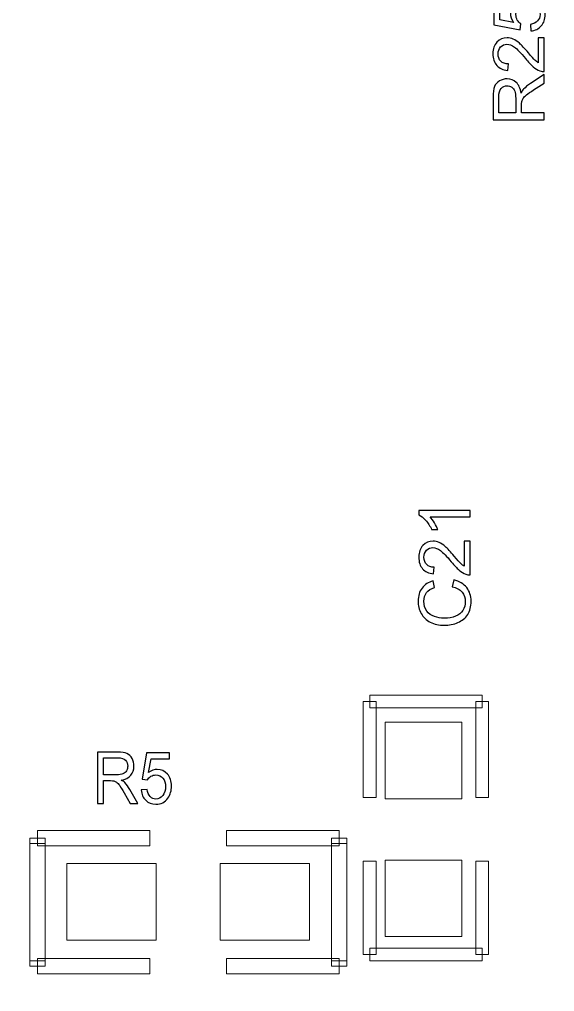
# Model space of a CAD drawing. Header units: millimetres. Extents: x -69 to 39, y -9 to 54.
# Drawn here: x -36.4 to -31.08, y -1.33 to 8.33 of the extents above; entities that cross this region are included whole.
import ezdxf

# ---------------------------------------------------------------- set-up
doc = ezdxf.new("R2010")
doc.units = ezdxf.units.MM
doc.header["$MEASUREMENT"] = 0
for name, color, linetype in [('BG_OUTLINE', 7, 'Continuous'), ('PG_SILKSCREEN_TOP', 7, 'Continuous'), ('PIN_TOP', 7, 'Continuous'), ('RD_SILKSCREEN_TOP', 7, 'Continuous')]:
    doc.layers.add(name, color=color, linetype=linetype)

msp = doc.modelspace()

# ---------------------------------------------------------------- linework, layer by layer
at = {"layer": 'BG_OUTLINE', "color": 176, "lineweight": 9}
msp.add_open_spline([(22.1252, -9.4051), (22.1252, -9.4051), (-56.3279, -9.4051), (-56.3279, -9.4051), (-56.3279, -9.4051), (-56.3279, -9.4051), (-56.3279, 41.6488), (-56.3279, 41.6488), (-56.3279, 41.6488), (-56.3279, 41.6488), (22.3259, 41.6488), (22.3259, 41.6488), (22.3259, 41.6488), (22.9318, 41.6492), (23.513, 41.4088), (23.9418, 40.9807), (23.9418, 40.9807), (24.3705, 40.5525), (24.6115, 39.9687), (24.6119, 39.3628), (24.6119, 39.3628), (24.6119, 39.3628), (24.6119, -7.1191), (24.6119, -7.1191), (24.6119, -7.1191), (24.6123, -7.725), (24.372, -8.3063), (23.9438, -8.735), (23.9438, -8.735), (23.5156, -9.1637), (22.9318, -9.4047), (22.3259, -9.4051), (22.3259, -9.4051), (22.3259, -9.4051), (22.1252, -9.4051), (22.1252, -9.4051)], degree=3, knots=[0, 0, 0, 0, 0.111111, 0.111111, 0.111111, 0.111111, 0.222222, 0.222222, 0.222222, 0.222222, 0.333333, 0.333333, 0.333333, 0.333333, 0.444444, 0.444444, 0.444444, 0.444444, 0.555556, 0.555556, 0.555556, 0.555556, 0.666667, 0.666667, 0.666667, 0.666667, 0.777778, 0.777778, 0.777778, 0.777778, 0.888889, 0.888889, 0.888889, 0.888889, 1, 1, 1, 1], dxfattribs=at)
at = {"layer": 'PG_SILKSCREEN_TOP', "lineweight": 9}
for points in [[(-32.8555, 0.5999), (-32.8555, 0.5999), (-32.9825, 0.5999), (-32.9825, 0.5999), (-32.9825, 0.5999), (-32.9825, 0.5999), (-32.9825, 1.5524), (-32.9825, 1.5524), (-32.9825, 1.5524), (-32.9825, 1.5524), (-32.8555, 1.5524), (-32.8555, 1.5524), (-32.8555, 1.5524), (-32.8555, 1.5524), (-32.8555, 0.5999), (-32.8555, 0.5999)], [(-32.919, 1.4889), (-32.919, 1.4889), (-32.919, 1.6159), (-32.919, 1.6159), (-32.919, 1.6159), (-32.919, 1.6159), (-31.8014, 1.6159), (-31.8014, 1.6159), (-31.8014, 1.6159), (-31.8014, 1.6159), (-31.8014, 1.4889), (-31.8014, 1.4889), (-31.8014, 1.4889), (-31.8014, 1.4889), (-32.919, 1.4889), (-32.919, 1.4889)], [(-31.8649, 1.5524), (-31.8649, 1.5524), (-31.7379, 1.5524), (-31.7379, 1.5524), (-31.7379, 1.5524), (-31.7379, 1.5524), (-31.7379, 0.5999), (-31.7379, 0.5999), (-31.7379, 0.5999), (-31.7379, 0.5999), (-31.8649, 0.5999), (-31.8649, 0.5999), (-31.8649, 0.5999), (-31.8649, 0.5999), (-31.8649, 1.5524), (-31.8649, 1.5524)], [(-36.1448, 0.1427), (-36.1448, 0.1427), (-36.2972, 0.1427), (-36.2972, 0.1427), (-36.2972, 0.1427), (-36.2972, 0.1427), (-36.2972, 0.1935), (-36.2972, 0.1935), (-36.2972, 0.1935), (-36.2972, 0.1935), (-36.1448, 0.1935), (-36.1448, 0.1935), (-36.1448, 0.1935), (-36.1448, 0.1935), (-36.1448, 0.1427), (-36.1448, 0.1427)], [(-36.221, 0.1173), (-36.221, 0.1173), (-36.221, 0.2697), (-36.221, 0.2697), (-36.221, 0.2697), (-36.221, 0.2697), (-35.1034, 0.2697), (-35.1034, 0.2697), (-35.1034, 0.2697), (-35.1034, 0.2697), (-35.1034, 0.1173), (-35.1034, 0.1173), (-35.1034, 0.1173), (-35.1034, 0.1173), (-36.221, 0.1173), (-36.221, 0.1173)], [(-33.2238, 0.2697), (-33.2238, 0.2697), (-33.2238, 0.1173), (-33.2238, 0.1173), (-33.2238, 0.1173), (-33.2238, 0.1173), (-34.3414, 0.1173), (-34.3414, 0.1173), (-34.3414, 0.1173), (-34.3414, 0.1173), (-34.3414, 0.2697), (-34.3414, 0.2697), (-34.3414, 0.2697), (-34.3414, 0.2697), (-33.2238, 0.2697), (-33.2238, 0.2697)], [(-33.1476, 0.1427), (-33.1476, 0.1427), (-33.3, 0.1427), (-33.3, 0.1427), (-33.3, 0.1427), (-33.3, 0.1427), (-33.3, 0.1935), (-33.3, 0.1935), (-33.3, 0.1935), (-33.3, 0.1935), (-33.1476, 0.1935), (-33.1476, 0.1935), (-33.1476, 0.1935), (-33.1476, 0.1935), (-33.1476, 0.1427), (-33.1476, 0.1427)], [(-36.1448, -1.0257), (-36.1448, -1.0257), (-36.2972, -1.0257), (-36.2972, -1.0257), (-36.2972, -1.0257), (-36.2972, -1.0257), (-36.2972, 0.1427), (-36.2972, 0.1427), (-36.2972, 0.1427), (-36.2972, 0.1427), (-36.1448, 0.1427), (-36.1448, 0.1427), (-36.1448, 0.1427), (-36.1448, 0.1427), (-36.1448, -1.0257), (-36.1448, -1.0257)], [(-33.1476, -1.0257), (-33.1476, -1.0257), (-33.3, -1.0257), (-33.3, -1.0257), (-33.3, -1.0257), (-33.3, -1.0257), (-33.3, 0.1427), (-33.3, 0.1427), (-33.3, 0.1427), (-33.3, 0.1427), (-33.1476, 0.1427), (-33.1476, 0.1427), (-33.1476, 0.1427), (-33.1476, 0.1427), (-33.1476, -1.0257), (-33.1476, -1.0257)], [(-32.9825, -0.0351), (-32.9825, -0.0351), (-32.8555, -0.0351), (-32.8555, -0.0351), (-32.8555, -0.0351), (-32.8555, -0.0351), (-32.8555, -0.9622), (-32.8555, -0.9622), (-32.8555, -0.9622), (-32.8555, -0.9622), (-32.9825, -0.9622), (-32.9825, -0.9622), (-32.9825, -0.9622), (-32.9825, -0.9622), (-32.9825, -0.0351), (-32.9825, -0.0351)], [(-31.7379, -0.9622), (-31.7379, -0.9622), (-31.8649, -0.9622), (-31.8649, -0.9622), (-31.8649, -0.9622), (-31.8649, -0.9622), (-31.8649, -0.0351), (-31.8649, -0.0351), (-31.8649, -0.0351), (-31.8649, -0.0351), (-31.7379, -0.0351), (-31.7379, -0.0351), (-31.7379, -0.0351), (-31.7379, -0.0351), (-31.7379, -0.9622), (-31.7379, -0.9622)], [(-32.919, -1.0257), (-32.919, -1.0257), (-32.919, -0.8987), (-32.919, -0.8987), (-32.919, -0.8987), (-32.919, -0.8987), (-31.8014, -0.8987), (-31.8014, -0.8987), (-31.8014, -0.8987), (-31.8014, -0.8987), (-31.8014, -1.0257), (-31.8014, -1.0257), (-31.8014, -1.0257), (-31.8014, -1.0257), (-32.919, -1.0257), (-32.919, -1.0257)], [(-36.1448, -1.0765), (-36.1448, -1.0765), (-36.2972, -1.0765), (-36.2972, -1.0765), (-36.2972, -1.0765), (-36.2972, -1.0765), (-36.2972, -1.0257), (-36.2972, -1.0257), (-36.2972, -1.0257), (-36.2972, -1.0257), (-36.1448, -1.0257), (-36.1448, -1.0257), (-36.1448, -1.0257), (-36.1448, -1.0257), (-36.1448, -1.0765), (-36.1448, -1.0765)], [(-35.1034, -1.0003), (-35.1034, -1.0003), (-35.1034, -1.1527), (-35.1034, -1.1527), (-35.1034, -1.1527), (-35.1034, -1.1527), (-36.221, -1.1527), (-36.221, -1.1527), (-36.221, -1.1527), (-36.221, -1.1527), (-36.221, -1.0003), (-36.221, -1.0003), (-36.221, -1.0003), (-36.221, -1.0003), (-35.1034, -1.0003), (-35.1034, -1.0003)], [(-34.3414, -1.1527), (-34.3414, -1.1527), (-34.3414, -1.0003), (-34.3414, -1.0003), (-34.3414, -1.0003), (-34.3414, -1.0003), (-33.2238, -1.0003), (-33.2238, -1.0003), (-33.2238, -1.0003), (-33.2238, -1.0003), (-33.2238, -1.1527), (-33.2238, -1.1527), (-33.2238, -1.1527), (-33.2238, -1.1527), (-34.3414, -1.1527), (-34.3414, -1.1527)], [(-33.1476, -1.0765), (-33.1476, -1.0765), (-33.3, -1.0765), (-33.3, -1.0765), (-33.3, -1.0765), (-33.3, -1.0765), (-33.3, -1.0257), (-33.3, -1.0257), (-33.3, -1.0257), (-33.3, -1.0257), (-33.1476, -1.0257), (-33.1476, -1.0257), (-33.1476, -1.0257), (-33.1476, -1.0257), (-33.1476, -1.0765), (-33.1476, -1.0765)]]:
    msp.add_open_spline(points, degree=3, knots=[0, 0, 0, 0, 0.25, 0.25, 0.25, 0.25, 0.5, 0.5, 0.5, 0.5, 0.75, 0.75, 0.75, 0.75, 1, 1, 1, 1], dxfattribs=at)
at = {"layer": 'PIN_TOP', "color": 8, "lineweight": 9}
for points in [[(-32.0046, 0.5872), (-32.0046, 0.5872), (-32.7666, 0.5872), (-32.7666, 0.5872), (-32.7666, 0.5872), (-32.7666, 0.5872), (-32.7666, 1.3492), (-32.7666, 1.3492), (-32.7666, 1.3492), (-32.7666, 1.3492), (-32.0046, 1.3492), (-32.0046, 1.3492), (-32.0046, 1.3492), (-32.0046, 1.3492), (-32.0046, 0.5872), (-32.0046, 0.5872)], [(-35.9289, -0.8189), (-35.9289, -0.8189), (-35.9289, -0.0569), (-35.9289, -0.0569), (-35.9289, -0.0569), (-35.9289, -0.0569), (-35.0399, -0.0569), (-35.0399, -0.0569), (-35.0399, -0.0569), (-35.0399, -0.0569), (-35.0399, -0.8189), (-35.0399, -0.8189), (-35.0399, -0.8189), (-35.0399, -0.8189), (-35.9289, -0.8189), (-35.9289, -0.8189)], [(-34.4049, -0.8189), (-34.4049, -0.8189), (-34.4049, -0.0569), (-34.4049, -0.0569), (-34.4049, -0.0569), (-34.4049, -0.0569), (-33.5159, -0.0569), (-33.5159, -0.0569), (-33.5159, -0.0569), (-33.5159, -0.0569), (-33.5159, -0.8189), (-33.5159, -0.8189), (-33.5159, -0.8189), (-33.5159, -0.8189), (-34.4049, -0.8189), (-34.4049, -0.8189)], [(-32.0046, -0.7844), (-32.0046, -0.7844), (-32.7666, -0.7844), (-32.7666, -0.7844), (-32.7666, -0.7844), (-32.7666, -0.7844), (-32.7666, -0.0224), (-32.7666, -0.0224), (-32.7666, -0.0224), (-32.7666, -0.0224), (-32.0046, -0.0224), (-32.0046, -0.0224), (-32.0046, -0.0224), (-32.0046, -0.0224), (-32.0046, -0.7844), (-32.0046, -0.7844)]]:
    msp.add_open_spline(points, degree=3, knots=[0, 0, 0, 0, 0.25, 0.25, 0.25, 0.25, 0.5, 0.5, 0.5, 0.5, 0.75, 0.75, 0.75, 0.75, 1, 1, 1, 1], dxfattribs=at)
at = {"layer": 'RD_SILKSCREEN_TOP', "color": 1}
for points, knots in [([(-31.3165, 8.2187), (-31.3165, 8.2187), (-31.3221, 8.2844), (-31.3221, 8.2844), (-31.3221, 8.2844), (-31.2901, 8.2892), (-31.2662, 8.3005), (-31.2501, 8.3182), (-31.2501, 8.3182), (-31.2339, 8.3359), (-31.2259, 8.3573), (-31.2259, 8.3823), (-31.2259, 8.3823), (-31.2259, 8.4124), (-31.2373, 8.4379), (-31.2599, 8.4586), (-31.2599, 8.4586), (-31.2826, 8.4795), (-31.3128, 8.4899), (-31.3502, 8.4899), (-31.3502, 8.4899), (-31.3859, 8.4899), (-31.414, 8.48), (-31.4346, 8.4599), (-31.4346, 8.4599), (-31.4552, 8.4399), (-31.4655, 8.4137), (-31.4655, 8.3812), (-31.4655, 8.3812), (-31.4655, 8.3611), (-31.4609, 8.3429), (-31.4518, 8.3267), (-31.4518, 8.3267), (-31.4427, 8.3105), (-31.4308, 8.2978), (-31.4162, 8.2885), (-31.4162, 8.2885), (-31.4162, 8.2885), (-31.4238, 8.2299), (-31.4238, 8.2299), (-31.4238, 8.2299), (-31.4238, 8.2299), (-31.6853, 8.2792), (-31.6853, 8.2792), (-31.6853, 8.2792), (-31.6853, 8.2792), (-31.6853, 8.5324), (-31.6853, 8.5324), (-31.6853, 8.5324), (-31.6853, 8.5324), (-31.6256, 8.5324), (-31.6256, 8.5324), (-31.6256, 8.5324), (-31.6256, 8.5324), (-31.6256, 8.3292), (-31.6256, 8.3292), (-31.6256, 8.3292), (-31.6256, 8.3292), (-31.4888, 8.3017), (-31.4888, 8.3017), (-31.4888, 8.3017), (-31.5101, 8.3323), (-31.5208, 8.3644), (-31.5208, 8.3979), (-31.5208, 8.3979), (-31.5208, 8.4424), (-31.5054, 8.4798), (-31.4746, 8.5104), (-31.4746, 8.5104), (-31.4437, 8.541), (-31.4041, 8.5563), (-31.3558, 8.5563), (-31.3558, 8.5563), (-31.3097, 8.5563), (-31.2698, 8.5428), (-31.2363, 8.516), (-31.2363, 8.516), (-31.1952, 8.4833), (-31.1745, 8.4387), (-31.1745, 8.3823), (-31.1745, 8.3823), (-31.1745, 8.3359), (-31.1875, 8.2981), (-31.2134, 8.2689), (-31.2134, 8.2689), (-31.2394, 8.2396), (-31.2738, 8.2229), (-31.3165, 8.2187)], [0, 0, 0, 0, 0.045455, 0.045455, 0.045455, 0.045455, 0.090909, 0.090909, 0.090909, 0.090909, 0.136364, 0.136364, 0.136364, 0.136364, 0.181818, 0.181818, 0.181818, 0.181818, 0.227273, 0.227273, 0.227273, 0.227273, 0.272727, 0.272727, 0.272727, 0.272727, 0.318182, 0.318182, 0.318182, 0.318182, 0.363636, 0.363636, 0.363636, 0.363636, 0.409091, 0.409091, 0.409091, 0.409091, 0.454545, 0.454545, 0.454545, 0.454545, 0.5, 0.5, 0.5, 0.5, 0.545455, 0.545455, 0.545455, 0.545455, 0.590909, 0.590909, 0.590909, 0.590909, 0.636364, 0.636364, 0.636364, 0.636364, 0.681818, 0.681818, 0.681818, 0.681818, 0.727273, 0.727273, 0.727273, 0.727273, 0.772727, 0.772727, 0.772727, 0.772727, 0.818182, 0.818182, 0.818182, 0.818182, 0.863636, 0.863636, 0.863636, 0.863636, 0.909091, 0.909091, 0.909091, 0.909091, 0.954545, 0.954545, 0.954545, 0.954545, 1, 1, 1, 1]), ([(-31.2433, 8.1518), (-31.2433, 8.1518), (-31.1832, 8.1518), (-31.1832, 8.1518), (-31.1832, 8.1518), (-31.1832, 8.1518), (-31.1832, 7.8153), (-31.1832, 7.8153), (-31.1832, 7.8153), (-31.1983, 7.8148), (-31.2127, 7.8172), (-31.2266, 7.8225), (-31.2266, 7.8225), (-31.2496, 7.831), (-31.2721, 7.8448), (-31.2944, 7.8636), (-31.2944, 7.8636), (-31.3165, 7.8826), (-31.3423, 7.9099), (-31.3714, 7.9454), (-31.3714, 7.9454), (-31.4168, 8.0008), (-31.4527, 8.0382), (-31.4793, 8.0577), (-31.4793, 8.0577), (-31.5057, 8.0771), (-31.5309, 8.0868), (-31.5544, 8.0868), (-31.5544, 8.0868), (-31.5792, 8.0868), (-31.6001, 8.0779), (-31.6172, 8.0603), (-31.6172, 8.0603), (-31.6341, 8.0425), (-31.6426, 8.0194), (-31.6426, 7.9909), (-31.6426, 7.9909), (-31.6426, 7.9608), (-31.6336, 7.9368), (-31.6155, 7.9188), (-31.6155, 7.9188), (-31.5975, 7.9006), (-31.5725, 7.8915), (-31.5406, 7.8913), (-31.5406, 7.8913), (-31.5406, 7.8913), (-31.5471, 7.827), (-31.5471, 7.827), (-31.5471, 7.827), (-31.5951, 7.8314), (-31.6316, 7.848), (-31.6567, 7.8767), (-31.6567, 7.8767), (-31.6819, 7.9054), (-31.6944, 7.944), (-31.6944, 7.9924), (-31.6944, 7.9924), (-31.6944, 8.0412), (-31.6808, 8.0798), (-31.6538, 8.1083), (-31.6538, 8.1083), (-31.6266, 8.1369), (-31.5931, 8.1511), (-31.553, 8.1511), (-31.553, 8.1511), (-31.5326, 8.1511), (-31.5126, 8.1469), (-31.4929, 8.1385), (-31.4929, 8.1385), (-31.4733, 8.1302), (-31.4525, 8.1163), (-31.4308, 8.097), (-31.4308, 8.097), (-31.409, 8.0777), (-31.3791, 8.0456), (-31.3412, 8.0007), (-31.3412, 8.0007), (-31.3097, 7.9632), (-31.2883, 7.9391), (-31.2771, 7.9285), (-31.2771, 7.9285), (-31.2659, 7.9178), (-31.2547, 7.909), (-31.2433, 7.902), (-31.2433, 7.902), (-31.2433, 7.902), (-31.2433, 8.1518), (-31.2433, 8.1518)], [0, 0, 0, 0, 0.045455, 0.045455, 0.045455, 0.045455, 0.090909, 0.090909, 0.090909, 0.090909, 0.136364, 0.136364, 0.136364, 0.136364, 0.181818, 0.181818, 0.181818, 0.181818, 0.227273, 0.227273, 0.227273, 0.227273, 0.272727, 0.272727, 0.272727, 0.272727, 0.318182, 0.318182, 0.318182, 0.318182, 0.363636, 0.363636, 0.363636, 0.363636, 0.409091, 0.409091, 0.409091, 0.409091, 0.454545, 0.454545, 0.454545, 0.454545, 0.5, 0.5, 0.5, 0.5, 0.545455, 0.545455, 0.545455, 0.545455, 0.590909, 0.590909, 0.590909, 0.590909, 0.636364, 0.636364, 0.636364, 0.636364, 0.681818, 0.681818, 0.681818, 0.681818, 0.727273, 0.727273, 0.727273, 0.727273, 0.772727, 0.772727, 0.772727, 0.772727, 0.818182, 0.818182, 0.818182, 0.818182, 0.863636, 0.863636, 0.863636, 0.863636, 0.909091, 0.909091, 0.909091, 0.909091, 0.954545, 0.954545, 0.954545, 0.954545, 1, 1, 1, 1]), ([(-31.1832, 7.336), (-31.1832, 7.336), (-31.6923, 7.336), (-31.6923, 7.336), (-31.6923, 7.336), (-31.6923, 7.336), (-31.6923, 7.5617), (-31.6923, 7.5617), (-31.6923, 7.5617), (-31.6923, 7.6071), (-31.6877, 7.6416), (-31.6786, 7.6652), (-31.6786, 7.6652), (-31.6694, 7.6888), (-31.6533, 7.7076), (-31.6302, 7.7219), (-31.6302, 7.7219), (-31.607, 7.736), (-31.5814, 7.743), (-31.5534, 7.743), (-31.5534, 7.743), (-31.5172, 7.743), (-31.4869, 7.7314), (-31.4621, 7.7079), (-31.4621, 7.7079), (-31.4373, 7.6845), (-31.4216, 7.6484), (-31.4148, 7.5995), (-31.4148, 7.5995), (-31.4063, 7.6174), (-31.3979, 7.631), (-31.3894, 7.6402), (-31.3894, 7.6402), (-31.3714, 7.6599), (-31.3488, 7.6785), (-31.3218, 7.6962), (-31.3218, 7.6962), (-31.3218, 7.6962), (-31.1832, 7.7847), (-31.1832, 7.7847), (-31.1832, 7.7847), (-31.1832, 7.7847), (-31.1832, 7.6999), (-31.1832, 7.6999), (-31.1832, 7.6999), (-31.1832, 7.6999), (-31.2892, 7.6326), (-31.2892, 7.6326), (-31.2892, 7.6326), (-31.3196, 7.6129), (-31.3431, 7.5967), (-31.3592, 7.5839), (-31.3592, 7.5839), (-31.3755, 7.5712), (-31.3868, 7.5598), (-31.3932, 7.5498), (-31.3932, 7.5498), (-31.3998, 7.5397), (-31.4043, 7.5295), (-31.4069, 7.5191), (-31.4069, 7.5191), (-31.4084, 7.5114), (-31.4092, 7.4989), (-31.4092, 7.4815), (-31.4092, 7.4815), (-31.4092, 7.4815), (-31.4092, 7.4034), (-31.4092, 7.4034), (-31.4092, 7.4034), (-31.4092, 7.4034), (-31.1832, 7.4034), (-31.1832, 7.4034), (-31.1832, 7.4034), (-31.1832, 7.4034), (-31.1832, 7.336), (-31.1832, 7.336)], [0, 0, 0, 0, 0.052632, 0.052632, 0.052632, 0.052632, 0.105263, 0.105263, 0.105263, 0.105263, 0.157895, 0.157895, 0.157895, 0.157895, 0.210526, 0.210526, 0.210526, 0.210526, 0.263158, 0.263158, 0.263158, 0.263158, 0.315789, 0.315789, 0.315789, 0.315789, 0.368421, 0.368421, 0.368421, 0.368421, 0.421053, 0.421053, 0.421053, 0.421053, 0.473684, 0.473684, 0.473684, 0.473684, 0.526316, 0.526316, 0.526316, 0.526316, 0.578947, 0.578947, 0.578947, 0.578947, 0.631579, 0.631579, 0.631579, 0.631579, 0.684211, 0.684211, 0.684211, 0.684211, 0.736842, 0.736842, 0.736842, 0.736842, 0.789474, 0.789474, 0.789474, 0.789474, 0.842105, 0.842105, 0.842105, 0.842105, 0.894737, 0.894737, 0.894737, 0.894737, 0.947368, 0.947368, 0.947368, 0.947368, 1, 1, 1, 1]), ([(-31.4676, 7.4034), (-31.4676, 7.4034), (-31.4676, 7.5482), (-31.4676, 7.5482), (-31.4676, 7.5482), (-31.4676, 7.5789), (-31.4708, 7.6031), (-31.4772, 7.6204), (-31.4772, 7.6204), (-31.4836, 7.6378), (-31.4938, 7.651), (-31.5077, 7.66), (-31.5077, 7.66), (-31.5217, 7.669), (-31.5369, 7.6735), (-31.5534, 7.6735), (-31.5534, 7.6735), (-31.5774, 7.6735), (-31.5972, 7.6649), (-31.6128, 7.6473), (-31.6128, 7.6473), (-31.6283, 7.6299), (-31.636, 7.6023), (-31.636, 7.5645), (-31.636, 7.5645), (-31.636, 7.5645), (-31.636, 7.4034), (-31.636, 7.4034), (-31.636, 7.4034), (-31.636, 7.4034), (-31.4676, 7.4034), (-31.4676, 7.4034)], [0, 0, 0, 0, 0.125, 0.125, 0.125, 0.125, 0.25, 0.25, 0.25, 0.25, 0.375, 0.375, 0.375, 0.375, 0.5, 0.5, 0.5, 0.5, 0.625, 0.625, 0.625, 0.625, 0.75, 0.75, 0.75, 0.75, 0.875, 0.875, 0.875, 0.875, 1, 1, 1, 1]), ([(-31.9198, 3.4503), (-31.9198, 3.4503), (-31.9198, 3.3879), (-31.9198, 3.3879), (-31.9198, 3.3879), (-31.9198, 3.3879), (-32.3181, 3.3879), (-32.3181, 3.3879), (-32.3181, 3.3879), (-32.3037, 3.3728), (-32.2894, 3.3531), (-32.275, 3.3287), (-32.275, 3.3287), (-32.2607, 3.3042), (-32.2499, 3.2822), (-32.2428, 3.2628), (-32.2428, 3.2628), (-32.2428, 3.2628), (-32.3031, 3.2628), (-32.3031, 3.2628), (-32.3031, 3.2628), (-32.3196, 3.2978), (-32.3395, 3.3284), (-32.3629, 3.3545), (-32.3629, 3.3545), (-32.3863, 3.3806), (-32.409, 3.3992), (-32.431, 3.4101), (-32.431, 3.4101), (-32.431, 3.4101), (-32.431, 3.4503), (-32.431, 3.4503), (-32.431, 3.4503), (-32.431, 3.4503), (-31.9198, 3.4503), (-31.9198, 3.4503)], [0, 0, 0, 0, 0.111111, 0.111111, 0.111111, 0.111111, 0.222222, 0.222222, 0.222222, 0.222222, 0.333333, 0.333333, 0.333333, 0.333333, 0.444444, 0.444444, 0.444444, 0.444444, 0.555556, 0.555556, 0.555556, 0.555556, 0.666667, 0.666667, 0.666667, 0.666667, 0.777778, 0.777778, 0.777778, 0.777778, 0.888889, 0.888889, 0.888889, 0.888889, 1, 1, 1, 1]), ([(-31.9799, 3.148), (-31.9799, 3.148), (-31.9198, 3.148), (-31.9198, 3.148), (-31.9198, 3.148), (-31.9198, 3.148), (-31.9198, 2.8115), (-31.9198, 2.8115), (-31.9198, 2.8115), (-31.9349, 2.811), (-31.9493, 2.8134), (-31.9632, 2.8187), (-31.9632, 2.8187), (-31.9862, 2.8272), (-32.0087, 2.841), (-32.031, 2.8598), (-32.031, 2.8598), (-32.0531, 2.8788), (-32.0789, 2.9061), (-32.108, 2.9416), (-32.108, 2.9416), (-32.1534, 2.997), (-32.1893, 3.0344), (-32.2159, 3.0539), (-32.2159, 3.0539), (-32.2423, 3.0733), (-32.2675, 3.083), (-32.291, 3.083), (-32.291, 3.083), (-32.3158, 3.083), (-32.3367, 3.0741), (-32.3538, 3.0565), (-32.3538, 3.0565), (-32.3707, 3.0387), (-32.3792, 3.0156), (-32.3792, 2.9871), (-32.3792, 2.9871), (-32.3792, 2.957), (-32.3702, 2.933), (-32.3521, 2.915), (-32.3521, 2.915), (-32.3341, 2.8968), (-32.3091, 2.8877), (-32.2772, 2.8875), (-32.2772, 2.8875), (-32.2772, 2.8875), (-32.2837, 2.8232), (-32.2837, 2.8232), (-32.2837, 2.8232), (-32.3317, 2.8276), (-32.3682, 2.8442), (-32.3933, 2.8729), (-32.3933, 2.8729), (-32.4185, 2.9016), (-32.431, 2.9402), (-32.431, 2.9886), (-32.431, 2.9886), (-32.431, 3.0374), (-32.4174, 3.076), (-32.3904, 3.1045), (-32.3904, 3.1045), (-32.3632, 3.1331), (-32.3297, 3.1473), (-32.2896, 3.1473), (-32.2896, 3.1473), (-32.2692, 3.1473), (-32.2492, 3.1431), (-32.2295, 3.1347), (-32.2295, 3.1347), (-32.2099, 3.1264), (-32.1891, 3.1125), (-32.1674, 3.0932), (-32.1674, 3.0932), (-32.1456, 3.0739), (-32.1157, 3.0418), (-32.0778, 2.9969), (-32.0778, 2.9969), (-32.0463, 2.9594), (-32.0249, 2.9353), (-32.0137, 2.9247), (-32.0137, 2.9247), (-32.0025, 2.914), (-31.9913, 2.9052), (-31.9799, 2.8982), (-31.9799, 2.8982), (-31.9799, 2.8982), (-31.9799, 3.148), (-31.9799, 3.148)], [0, 0, 0, 0, 0.045455, 0.045455, 0.045455, 0.045455, 0.090909, 0.090909, 0.090909, 0.090909, 0.136364, 0.136364, 0.136364, 0.136364, 0.181818, 0.181818, 0.181818, 0.181818, 0.227273, 0.227273, 0.227273, 0.227273, 0.272727, 0.272727, 0.272727, 0.272727, 0.318182, 0.318182, 0.318182, 0.318182, 0.363636, 0.363636, 0.363636, 0.363636, 0.409091, 0.409091, 0.409091, 0.409091, 0.454545, 0.454545, 0.454545, 0.454545, 0.5, 0.5, 0.5, 0.5, 0.545455, 0.545455, 0.545455, 0.545455, 0.590909, 0.590909, 0.590909, 0.590909, 0.636364, 0.636364, 0.636364, 0.636364, 0.681818, 0.681818, 0.681818, 0.681818, 0.727273, 0.727273, 0.727273, 0.727273, 0.772727, 0.772727, 0.772727, 0.772727, 0.818182, 0.818182, 0.818182, 0.818182, 0.863636, 0.863636, 0.863636, 0.863636, 0.909091, 0.909091, 0.909091, 0.909091, 0.954545, 0.954545, 0.954545, 0.954545, 1, 1, 1, 1]), ([(-32.0983, 2.6944), (-32.0983, 2.6944), (-32.0812, 2.7618), (-32.0812, 2.7618), (-32.0812, 2.7618), (-32.026, 2.7477), (-31.9838, 2.7222), (-31.9546, 2.6856), (-31.9546, 2.6856), (-31.9256, 2.6489), (-31.9111, 2.604), (-31.9111, 2.5509), (-31.9111, 2.5509), (-31.9111, 2.4961), (-31.9223, 2.4515), (-31.9446, 2.4171), (-31.9446, 2.4171), (-31.967, 2.3827), (-31.9993, 2.3565), (-32.0417, 2.3386), (-32.0417, 2.3386), (-32.0841, 2.3207), (-32.1296, 2.3117), (-32.1782, 2.3117), (-32.1782, 2.3117), (-32.2312, 2.3117), (-32.2774, 2.3218), (-32.3169, 2.3421), (-32.3169, 2.3421), (-32.3564, 2.3624), (-32.3863, 2.3912), (-32.4069, 2.4286), (-32.4069, 2.4286), (-32.4274, 2.466), (-32.4376, 2.5071), (-32.4376, 2.552), (-32.4376, 2.552), (-32.4376, 2.603), (-32.4246, 2.6458), (-32.3987, 2.6805), (-32.3987, 2.6805), (-32.3727, 2.7152), (-32.3363, 2.7394), (-32.2893, 2.753), (-32.2893, 2.753), (-32.2893, 2.753), (-32.2736, 2.6868), (-32.2736, 2.6868), (-32.2736, 2.6868), (-32.3107, 2.6749), (-32.3376, 2.6579), (-32.3546, 2.6353), (-32.3546, 2.6353), (-32.3715, 2.6129), (-32.3799, 2.5847), (-32.3799, 2.5506), (-32.3799, 2.5506), (-32.3799, 2.5115), (-32.3706, 2.4789), (-32.3519, 2.4526), (-32.3519, 2.4526), (-32.333, 2.4262), (-32.3079, 2.4078), (-32.2762, 2.3972), (-32.2762, 2.3972), (-32.2447, 2.3865), (-32.2121, 2.3812), (-32.1786, 2.3812), (-32.1786, 2.3812), (-32.1352, 2.3812), (-32.0975, 2.3875), (-32.0651, 2.4), (-32.0651, 2.4), (-32.0329, 2.4127), (-32.0087, 2.4323), (-31.9927, 2.459), (-31.9927, 2.459), (-31.9767, 2.4856), (-31.9688, 2.5144), (-31.9688, 2.5455), (-31.9688, 2.5455), (-31.9688, 2.5832), (-31.9797, 2.6151), (-32.0014, 2.6413), (-32.0014, 2.6413), (-32.0232, 2.6675), (-32.0555, 2.6851), (-32.0983, 2.6944)], [0, 0, 0, 0, 0.045455, 0.045455, 0.045455, 0.045455, 0.090909, 0.090909, 0.090909, 0.090909, 0.136364, 0.136364, 0.136364, 0.136364, 0.181818, 0.181818, 0.181818, 0.181818, 0.227273, 0.227273, 0.227273, 0.227273, 0.272727, 0.272727, 0.272727, 0.272727, 0.318182, 0.318182, 0.318182, 0.318182, 0.363636, 0.363636, 0.363636, 0.363636, 0.409091, 0.409091, 0.409091, 0.409091, 0.454545, 0.454545, 0.454545, 0.454545, 0.5, 0.5, 0.5, 0.5, 0.545455, 0.545455, 0.545455, 0.545455, 0.590909, 0.590909, 0.590909, 0.590909, 0.636364, 0.636364, 0.636364, 0.636364, 0.681818, 0.681818, 0.681818, 0.681818, 0.727273, 0.727273, 0.727273, 0.727273, 0.772727, 0.772727, 0.772727, 0.772727, 0.818182, 0.818182, 0.818182, 0.818182, 0.863636, 0.863636, 0.863636, 0.863636, 0.909091, 0.909091, 0.909091, 0.909091, 0.954545, 0.954545, 0.954545, 0.954545, 1, 1, 1, 1]), ([(-35.625, 0.5408), (-35.625, 0.5408), (-35.625, 1.0499), (-35.625, 1.0499), (-35.625, 1.0499), (-35.625, 1.0499), (-35.4235, 1.0499), (-35.4235, 1.0499), (-35.4235, 1.0499), (-35.3829, 1.0499), (-35.3521, 1.0453), (-35.3311, 1.0362), (-35.3311, 1.0362), (-35.31, 1.027), (-35.2932, 1.0109), (-35.2804, 0.9878), (-35.2804, 0.9878), (-35.2678, 0.9646), (-35.2616, 0.939), (-35.2616, 0.911), (-35.2616, 0.911), (-35.2616, 0.8748), (-35.272, 0.8445), (-35.2929, 0.8197), (-35.2929, 0.8197), (-35.3138, 0.7949), (-35.3461, 0.7792), (-35.3897, 0.7724), (-35.3897, 0.7724), (-35.3737, 0.7639), (-35.3616, 0.7555), (-35.3534, 0.747), (-35.3534, 0.747), (-35.3358, 0.729), (-35.3192, 0.7064), (-35.3034, 0.6794), (-35.3034, 0.6794), (-35.3034, 0.6794), (-35.2244, 0.5408), (-35.2244, 0.5408), (-35.2244, 0.5408), (-35.2244, 0.5408), (-35.3001, 0.5408), (-35.3001, 0.5408), (-35.3001, 0.5408), (-35.3001, 0.5408), (-35.3602, 0.6468), (-35.3602, 0.6468), (-35.3602, 0.6468), (-35.3778, 0.6772), (-35.3922, 0.7007), (-35.4037, 0.7168), (-35.4037, 0.7168), (-35.415, 0.7331), (-35.4252, 0.7444), (-35.4341, 0.7508), (-35.4341, 0.7508), (-35.4431, 0.7574), (-35.4522, 0.7619), (-35.4615, 0.7645), (-35.4615, 0.7645), (-35.4684, 0.766), (-35.4795, 0.7668), (-35.4951, 0.7668), (-35.4951, 0.7668), (-35.4951, 0.7668), (-35.5648, 0.7668), (-35.5648, 0.7668), (-35.5648, 0.7668), (-35.5648, 0.7668), (-35.5648, 0.5408), (-35.5648, 0.5408), (-35.5648, 0.5408), (-35.5648, 0.5408), (-35.625, 0.5408), (-35.625, 0.5408)], [0, 0, 0, 0, 0.052632, 0.052632, 0.052632, 0.052632, 0.105263, 0.105263, 0.105263, 0.105263, 0.157895, 0.157895, 0.157895, 0.157895, 0.210526, 0.210526, 0.210526, 0.210526, 0.263158, 0.263158, 0.263158, 0.263158, 0.315789, 0.315789, 0.315789, 0.315789, 0.368421, 0.368421, 0.368421, 0.368421, 0.421053, 0.421053, 0.421053, 0.421053, 0.473684, 0.473684, 0.473684, 0.473684, 0.526316, 0.526316, 0.526316, 0.526316, 0.578947, 0.578947, 0.578947, 0.578947, 0.631579, 0.631579, 0.631579, 0.631579, 0.684211, 0.684211, 0.684211, 0.684211, 0.736842, 0.736842, 0.736842, 0.736842, 0.789474, 0.789474, 0.789474, 0.789474, 0.842105, 0.842105, 0.842105, 0.842105, 0.894737, 0.894737, 0.894737, 0.894737, 0.947368, 0.947368, 0.947368, 0.947368, 1, 1, 1, 1]), ([(-35.5648, 0.8252), (-35.5648, 0.8252), (-35.4355, 0.8252), (-35.4355, 0.8252), (-35.4355, 0.8252), (-35.4081, 0.8252), (-35.3865, 0.8284), (-35.3711, 0.8348), (-35.3711, 0.8348), (-35.3555, 0.8412), (-35.3437, 0.8514), (-35.3357, 0.8653), (-35.3357, 0.8653), (-35.3277, 0.8793), (-35.3237, 0.8945), (-35.3237, 0.911), (-35.3237, 0.911), (-35.3237, 0.935), (-35.3313, 0.9548), (-35.347, 0.9704), (-35.347, 0.9704), (-35.3626, 0.9859), (-35.3872, 0.9936), (-35.421, 0.9936), (-35.421, 0.9936), (-35.421, 0.9936), (-35.5648, 0.9936), (-35.5648, 0.9936), (-35.5648, 0.9936), (-35.5648, 0.9936), (-35.5648, 0.8252), (-35.5648, 0.8252)], [0, 0, 0, 0, 0.125, 0.125, 0.125, 0.125, 0.25, 0.25, 0.25, 0.25, 0.375, 0.375, 0.375, 0.375, 0.5, 0.5, 0.5, 0.5, 0.625, 0.625, 0.625, 0.625, 0.75, 0.75, 0.75, 0.75, 0.875, 0.875, 0.875, 0.875, 1, 1, 1, 1]), ([(-35.19, 0.6741), (-35.19, 0.6741), (-35.1313, 0.6797), (-35.1313, 0.6797), (-35.1313, 0.6797), (-35.127, 0.6477), (-35.1169, 0.6238), (-35.1011, 0.6077), (-35.1011, 0.6077), (-35.0853, 0.5915), (-35.0662, 0.5835), (-35.0439, 0.5835), (-35.0439, 0.5835), (-35.017, 0.5835), (-34.9942, 0.5949), (-34.9758, 0.6175), (-34.9758, 0.6175), (-34.9571, 0.6402), (-34.9478, 0.6704), (-34.9478, 0.7078), (-34.9478, 0.7078), (-34.9478, 0.7435), (-34.9567, 0.7716), (-34.9746, 0.7922), (-34.9746, 0.7922), (-34.9925, 0.8128), (-35.0159, 0.8231), (-35.0449, 0.8231), (-35.0449, 0.8231), (-35.0628, 0.8231), (-35.0791, 0.8185), (-35.0935, 0.8094), (-35.0935, 0.8094), (-35.108, 0.8003), (-35.1193, 0.7884), (-35.1276, 0.7738), (-35.1276, 0.7738), (-35.1276, 0.7738), (-35.18, 0.7814), (-35.18, 0.7814), (-35.18, 0.7814), (-35.18, 0.7814), (-35.1359, 1.0429), (-35.1359, 1.0429), (-35.1359, 1.0429), (-35.1359, 1.0429), (-34.9099, 1.0429), (-34.9099, 1.0429), (-34.9099, 1.0429), (-34.9099, 1.0429), (-34.9099, 0.9832), (-34.9099, 0.9832), (-34.9099, 0.9832), (-34.9099, 0.9832), (-35.0913, 0.9832), (-35.0913, 0.9832), (-35.0913, 0.9832), (-35.0913, 0.9832), (-35.1159, 0.8464), (-35.1159, 0.8464), (-35.1159, 0.8464), (-35.0885, 0.8677), (-35.0599, 0.8784), (-35.03, 0.8784), (-35.03, 0.8784), (-34.9902, 0.8784), (-34.9568, 0.863), (-34.9295, 0.8322), (-34.9295, 0.8322), (-34.9022, 0.8013), (-34.8885, 0.7617), (-34.8885, 0.7134), (-34.8885, 0.7134), (-34.8885, 0.6673), (-34.9006, 0.6274), (-34.9245, 0.5939), (-34.9245, 0.5939), (-34.9537, 0.5528), (-34.9935, 0.5321), (-35.0439, 0.5321), (-35.0439, 0.5321), (-35.0853, 0.5321), (-35.1191, 0.5451), (-35.1451, 0.571), (-35.1451, 0.571), (-35.1713, 0.597), (-35.1862, 0.6314), (-35.19, 0.6741)], [0, 0, 0, 0, 0.045455, 0.045455, 0.045455, 0.045455, 0.090909, 0.090909, 0.090909, 0.090909, 0.136364, 0.136364, 0.136364, 0.136364, 0.181818, 0.181818, 0.181818, 0.181818, 0.227273, 0.227273, 0.227273, 0.227273, 0.272727, 0.272727, 0.272727, 0.272727, 0.318182, 0.318182, 0.318182, 0.318182, 0.363636, 0.363636, 0.363636, 0.363636, 0.409091, 0.409091, 0.409091, 0.409091, 0.454545, 0.454545, 0.454545, 0.454545, 0.5, 0.5, 0.5, 0.5, 0.545455, 0.545455, 0.545455, 0.545455, 0.590909, 0.590909, 0.590909, 0.590909, 0.636364, 0.636364, 0.636364, 0.636364, 0.681818, 0.681818, 0.681818, 0.681818, 0.727273, 0.727273, 0.727273, 0.727273, 0.772727, 0.772727, 0.772727, 0.772727, 0.818182, 0.818182, 0.818182, 0.818182, 0.863636, 0.863636, 0.863636, 0.863636, 0.909091, 0.909091, 0.909091, 0.909091, 0.954545, 0.954545, 0.954545, 0.954545, 1, 1, 1, 1])]:
    msp.add_open_spline(points, degree=3, knots=knots, dxfattribs=at)

doc.saveas('drawing.dxf')
